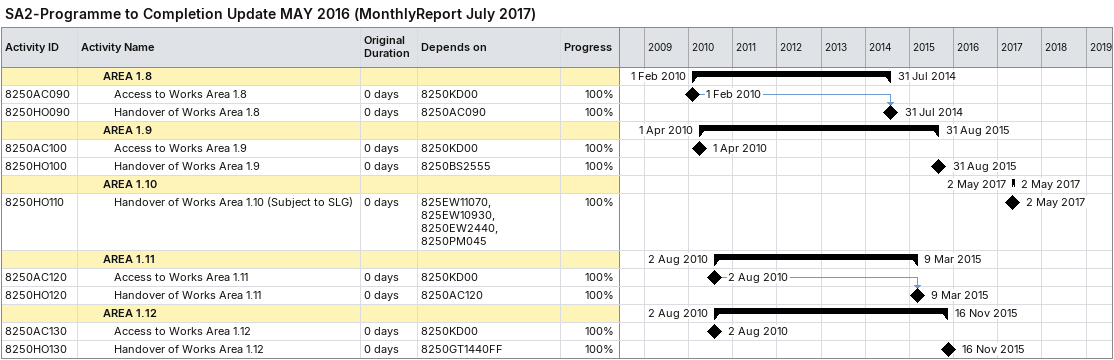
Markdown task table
SA2-Programme to Completion Update MAY 2016 (MonthlyReport July 2017)

| ID | Level | Task | Original duration | Start | Finish | Predecessors | % complete |
|---|---|---|---|---|---|---|---|
|  | 3 | **AREA 1.8** |  | 2010-02-01 | 2014-07-31 |  |  |
| 8250AC090 | 4 | Access to Works Area 1.8 | 0d | 2010-02-01 | 2010-02-01 | 8250KD00 | 100 |
| 8250HO090 | 4 | Handover of Works Area 1.8 | 0d | 2014-07-31 | 2014-07-31 | 8250AC090 | 100 |
|  | 3 | **AREA 1.9** |  | 2010-04-01 | 2015-08-31 |  |  |
| 8250AC100 | 4 | Access to Works Area 1.9 | 0d | 2010-04-01 | 2010-04-01 | 8250KD00 | 100 |
| 8250HO100 | 4 | Handover of Works Area 1.9 | 0d | 2015-08-31 | 2015-08-31 | 8250BS2555 | 100 |
|  | 3 | **AREA 1.10** |  | 2017-05-02 | 2017-05-02 |  |  |
| 8250HO110 | 4 | Handover of Works Area 1.10 (Subject to SLG) | 0d | 2017-05-02 | 2017-05-02 | 825EW11070, 825EW10930, 8250EW2440, 8250PM045 | 100 |
|  | 3 | **AREA 1.11** |  | 2010-08-02 | 2015-03-09 |  |  |
| 8250AC120 | 4 | Access to Works Area 1.11 | 0d | 2010-08-02 | 2010-08-02 | 8250KD00 | 100 |
| 8250HO120 | 4 | Handover of Works Area 1.11 | 0d | 2015-03-09 | 2015-03-09 | 8250AC120 | 100 |
|  | 3 | **AREA 1.12** |  | 2010-08-02 | 2015-11-16 |  |  |
| 8250AC130 | 4 | Access to Works Area 1.12 | 0d | 2010-08-02 | 2010-08-02 | 8250KD00 | 100 |
| 8250HO130 | 4 | Handover of Works Area 1.12 | 0d | 2015-11-16 | 2015-11-16 | 8250GT1440FF | 100 |
